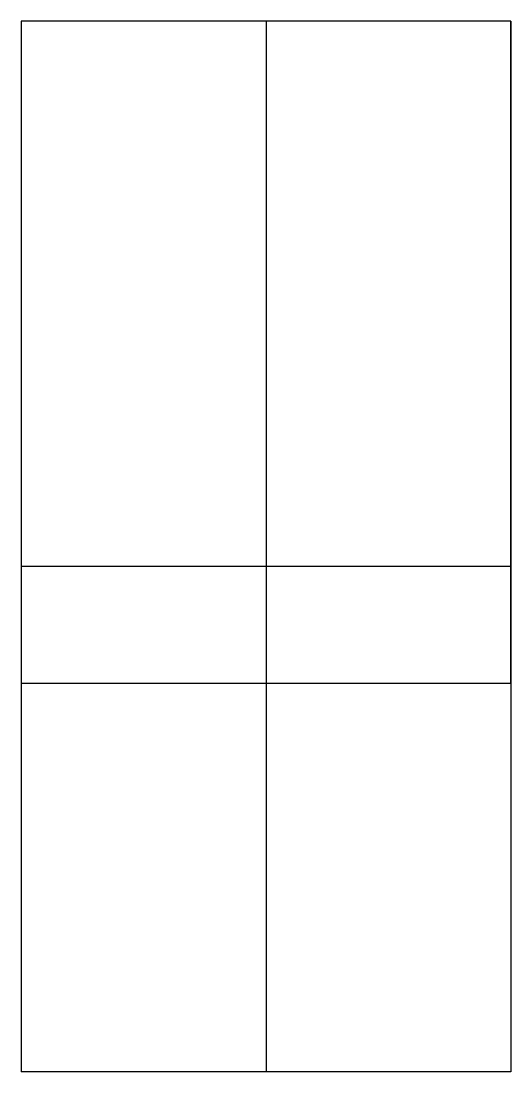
# Model space of a CAD drawing. Extents: x 0 to 8.4, y -6.7 to 11.3.
import ezdxf

# ---------------------------------------------------------------- set-up
doc = ezdxf.new("R2010")
doc.units = 0
doc.layers.get('0').update_dxf_attribs({"linetype": 'CONTINUOUS'})

msp = doc.modelspace()

# ---------------------------------------------------------------- linework, layer by layer
at = {"linetype": 'CONTINUOUS'}
for p, q in [((8.38, 11.33), (0, 11.33)), ((0, 11.33), (0, -6.65)), ((0, 11.33), (0, 0)), ((8.38, 11.33), (0, 11.33)), ((4.19, 11.33), (4.19, -6.65)), ((8.38, 11.33), (8.38, -6.65)), ((8.38, 0), (8.38, 11.33)), ((8.38, 2), (0, 2)), ((0, 0), (8.38, 0)), ((8.38, -6.65), (0, -6.65))]:
    msp.add_line(p, q, dxfattribs=at)

doc.saveas('drawing.dxf')
